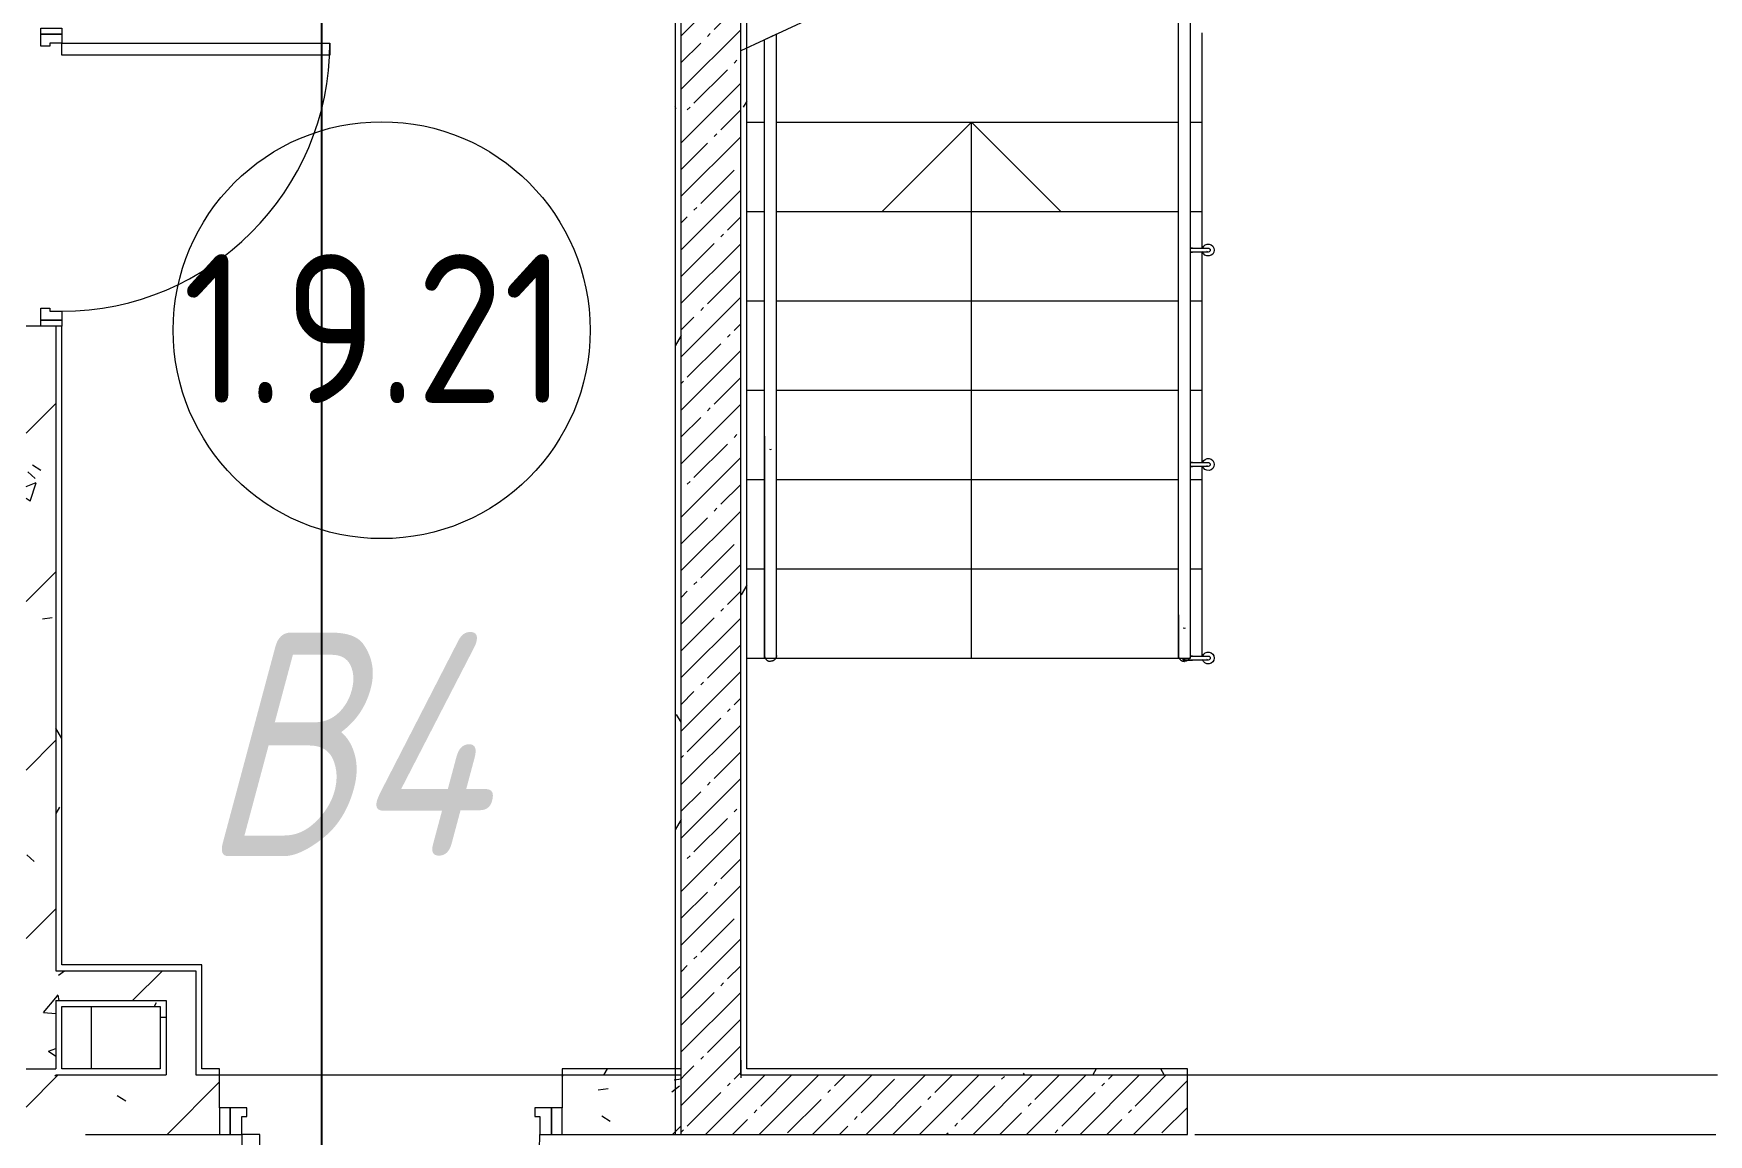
# Model space of a CAD drawing. Header units: millimetres. Extents: x -500089 to 1469082, y -290736 to 166440.
# Drawn here: x 1221979 to 1227604, y -64820 to -61123 of the extents above; entities that cross this region are included whole.
import ezdxf

# ---------------------------------------------------------------- set-up
doc = ezdxf.new("R2010")
doc.units = ezdxf.units.MM
for name, color, linetype, lineweight in [('Двери', 7, 'Continuous', 0), ('Лестницы', 7, 'Continuous', 0), ('Линии', 7, 'Continuous', 0), ('Марки помещений', 7, 'Continuous', 0), ('Ограждение', 7, 'Continuous', 0), ('Перекрытие', 7, 'Continuous', 0), ('Стены наружные', 7, 'Continuous', 0), ('Стены несущие', 7, 'Continuous', 0), ('Стены отделка', 7, 'Continuous', 0), ('Стены штриховка', 7, 'Continuous', 0), ('Стрелки вверх', 7, 'Continuous', 0), ('экспертиза категории', 1, 'Continuous', 0)]:
    doc.layers.add(name, color=color, linetype=linetype, lineweight=lineweight)
doc.styles.add('GOST Common_1', font='', dxfattribs={"width": 0.9, "height": 700})
doc.styles.add('mytext', font='isocpeur.ttf', dxfattribs={"width": 0.8, "oblique": 14.999978})
doc.styles.get('GOST Common_1').set_extended_font_data('GOST Common')
pattern_1 = [(45, (1111853.6, -73570.5), (-282.8427, 282.8427), [])]
pattern_2 = [(50, (1111853.6, -73570.5), (728.7365, -63.7558), [76.2, -838.2]), (355, (1111853.6, -73570.5), (-140.9716, 764.2276), [60.96, -670.56]), (100.451, (1111914.3, -73575.8), (587.77, 700.4668), [64.76, -712.36]), (46.184, (1111853.6, -73367.3), (1084.316, -168.171), [114.3, -1257.3]), (96.636, (1111943.9, -73381.3), (949.61, 989.71), [97.14, -1068.54]), (351.184, (1111853.6, -73367.3), (949.62, 989.701), [91.44, -1005.84]), (21, (1111955.2, -73418.1), (606.458, -409.0606), [76.2, -838.2]), (326, (1111955.2, -73418.1), (247.2083, 736.753), [60.96, -670.56]), (71.451, (1112005.7, -73452.2), (853.6683, 327.6855), [64.76, -712.36]), (37.5, (1111853.59, -73570.5), (12.3547, 338.2201), [33.528, -628.904, 33.528, -647.192, -673.1]), (37.5, (1111853.59, -73570.5), (12.3547, 338.2201), [-1343.152, 33.528, -639.572]), (7.5, (1111853.6, -73570.5), (267.2789, 400.7221), [33.528, -354.584, 33.528, -613.664, -256.54]), (7.5, (1111853.6, -73570.5), (267.2789, 400.7221), [-1035.304, 33.528, -223.012]), (327.5, (1111627.02, -73570.5), (542.3633, -22.91534), [33.528, -220.472, 33.528, -758.952, -1051.56]), (327.5, (1111627.02, -73570.5), (542.3633, -22.91534), [-1046.48, 33.528, -1018.032]), (317.5, (1111525.4, -73570.5), (592.517, 101.7071), [33.528, -296.672, 33.528, -492.76, -746.76]), (317.5, (1111525.4, -73570.5), (592.517, 101.7071), [-856.488, 33.528, -713.232])]
pattern_3 = [(0, (1111853.59, -73570.49), (812.8, 203.2), [67.056, -542.544, 67.056, -542.544, -3251.2]), (0, (1111853.59, -73570.49), (812.8, 203.2), [-1219.2, 67.056, -1152.144, 67.056, -542.544, -1422.4]), (0, (1111853.59, -73570.49), (812.8, 203.2), [-3048, 67.056, -339.344, 67.056, -948.944]), (120, (1112158.39, -73468.89), (-582.37636, 602.30545), [67.056, -542.544, 67.056, -542.544, -3251.2]), (120, (1112158.39, -73468.89), (-582.37636, 602.30545), [-1219.2, 67.056, -1152.144, 67.056, -542.544, -1422.4]), (120, (1112158.39, -73468.89), (-582.37636, 602.30545), [-3048, 67.056, -339.344, 67.056, -948.944]), (240, (1112259.99, -73062.49), (-230.42364, -805.50545), [67.056, -542.544, 67.056, -542.544, -3251.2]), (240, (1112259.99, -73062.49), (-230.42364, -805.50545), [-1219.2, 67.056, -1152.144, 67.056, -542.544, -1422.4]), (240, (1112259.99, -73062.49), (-230.42364, -805.50545), [-3048, 67.056, -339.344, 67.056, -948.944])]
pattern_4 = [(45, (1111853.59, -73570.49), (-89.80256, 89.80256), []), (45, (1111943.39, -73570.49), (-89.80256, 89.80256), [158.75, -31.75, 13.411, -18.339])]

# ---------------------------------------------------------------- blocks, each defined once
blk = doc.blocks.new('ASVP_ДверьСтальная_1 полотно - Наружная 1000х2000h_полотно_ Г Л Белый _925 в чистоте_-4236630-З Этаж 01')
at = {"layer": 'Двери', "lineweight": 18}
for p, q in [((500, 1110), (440, 1110)), ((440, 1110), (440, 110)), ((500, 110), (500, 1110)), ((-540, 110), (-575, 110)), ((-575, 110), (-575, 20)), ((-500, 110), (-540, 110)), ((-540, 110), (-540, 20)), ((-540, 20), (-540, 110)), ((-500, 50), (-500, 110)), ((440, 110), (500, 110)), ((540, 110), (500, 110)), ((500, 110), (500, 50)), ((540, 20), (540, 110)), ((575, 110), (540, 110)), ((540, 110), (540, 20)), ((575, 20), (575, 110)), ((-575, 20), (-540, 20)), ((-540, 20), (-484, 20)), ((-484, 50), (-500, 50)), ((-484, 20), (-484, 50)), ((500, 50), (484, 50)), ((484, 50), (484, 20)), ((484, 20), (540, 20)), ((540, 20), (575, 20))]:
    blk.add_line(p, q, dxfattribs=at)
at = {"layer": 'Двери'}
blk.add_arc((500, 110), 1000, 90, 180, dxfattribs=at)
blk = doc.blocks.new('ASVP_ДверьДеревянная_1 полотно - Входная_внутр_ 900х2000h_полотно_ Г Пр _850 в чистоте_-4213410-З Этаж 01')
at = {"layer": 'Двери', "lineweight": 18}
for p, q in [((-450, 970), (-410, 970)), ((-450, 70), (-450, 970)), ((-410, 970), (-410, 70)), ((-500, 70), (-480, 70)), ((-500, 0), (-500, 70)), ((-480, 70), (-450, 70)), ((-480, 0), (-480, 70)), ((-480, 70), (-480, 0)), ((-410, 70), (-450, 70)), ((-450, 70), (-450, 30)), ((450, 70), (480, 70)), ((450, 30), (450, 70)), ((480, 70), (480, 0)), ((480, 70), (500, 70)), ((480, 0), (480, 70)), ((500, 70), (500, 0)), ((-480, 0), (-500, 0)), ((-440, 0), (-480, 0)), ((-450, 30), (-440, 30)), ((-440, 30), (-440, 0)), ((440, 30), (450, 30)), ((440, 0), (440, 30)), ((480, 0), (440, 0)), ((500, 0), (480, 0))]:
    blk.add_line(p, q, dxfattribs=at)
at = {"layer": 'Двери'}
blk.add_arc((-450, 70), 900, 0, 90, dxfattribs=at)
blk = doc.blocks.new('Тип перил - Перила_Внутренний_-3611621-З Этаж 01')
at = {"layer": 'Ограждение'}
for p, q in [((112580, 11094.7), (112580, 10350)), ((112620, 10350), (112620, 11094.7))]:
    blk.add_line(p, q, dxfattribs=at)
at = {"layer": 'Ограждение', "flags": 128}
blk.add_lwpolyline([(112596.1, 11050.9), (112600, 11050), (112603.9, 11050.9)], dxfattribs=at)
blk = doc.blocks.new('Тип перил - D40-138916-З Этаж 01')
at = {"layer": 'Ограждение', "flags": 128}
for points in [[(37330, 7141.1), (37330.1, 7142.8), (37330.3, 7144.6), (37330.7, 7146.3), (37331.2, 7147.8), (37331.8, 7149.3), (37332.5, 7150.7), (37333.2, 7151.9), (37333.9, 7153), (37334.7, 7153.9), (37335.5, 7154.8), (37336.2, 7155.6), (37337, 7156.2), (37337.7, 7156.8), (37338.4, 7157.3), (37339.1, 7157.8), (37339.7, 7158.2), (37340.3, 7158.6), (37340.9, 7158.9), (37341.5, 7159.2), (37342, 7159.4), (37342.6, 7159.6), (37343.1, 7159.8), (37343.6, 7160), (37344, 7160.1), (37344.5, 7160.3), (37344.9, 7160.4), (37345.4, 7160.5), (37345.8, 7160.6), (37346.2, 7160.7), (37346.6, 7160.8), (37347, 7160.8), (37347.3, 7160.9), (37347.7, 7160.9), (37348.1, 7161), (37348.5, 7161), (37348.8, 7161), (37349.2, 7161), (37349.5, 7161.1), (37349.9, 7161.1), (37350, 7161.1)], [(37370, 7141.1), (37369.9, 7142.8), (37369.7, 7144.6), (37369.3, 7146.3), (37368.8, 7147.8), (37368.2, 7149.3), (37367.5, 7150.7), (37366.8, 7151.9), (37366.1, 7153), (37365.3, 7153.9), (37364.5, 7154.8), (37363.8, 7155.6), (37363, 7156.2), (37362.3, 7156.8), (37361.6, 7157.3), (37360.9, 7157.8), (37360.3, 7158.2), (37359.7, 7158.6), (37359.1, 7158.9), (37358.5, 7159.2), (37358, 7159.4), (37357.4, 7159.6), (37356.9, 7159.8), (37356.4, 7160), (37356, 7160.1), (37355.5, 7160.3), (37355.1, 7160.4), (37354.6, 7160.5), (37354.2, 7160.6), (37353.8, 7160.7), (37353.4, 7160.8), (37353, 7160.8), (37352.7, 7160.9), (37352.3, 7160.9), (37351.9, 7161), (37351.5, 7161), (37351.2, 7161), (37350.8, 7161), (37350.5, 7161.1), (37350.1, 7161.1), (37350, 7161.1)]]:
    blk.add_lwpolyline(points, dxfattribs=at)
blk = doc.blocks.new('Тип перил - Перила_Внутренний_-V400-З Этаж 01')
at = {"layer": 'Ограждение'}
for p, q in [((112620, 12444.6), (112580, 12425.9)), ((112620, 10350), (112620, 12444.6)), ((112580, 10350), (112580, 12425.9)), ((112580, 10350), (112620, 10350))]:
    blk.add_line(p, q, dxfattribs=at)
blk = doc.blocks.new('Ограждение - D40 доп поручень 700_900-V401-З Этаж 01')
at = {"layer": 'Ограждение'}
for p, q in [((-26.7, 6.7), (-80, 6.7)), ((-80, 6.7), (-80, 6.4)), ((-80, 3.3), (-80, 6.7)), ((-80, 0), (-80, 1.7)), ((-18.2, 6.7), (-53.3, 6.7)), ((-18.9, 6.7), (-53.3, 6.7)), ((-60, -6.7), (-26.7, -6.7)), ((-53.3, -6.7), (-20, -6.7)), ((-53.3, -6.7), (-20, -6.7))]:
    blk.add_line(p, q, dxfattribs=at)
at = {"layer": 'Ограждение', "flags": 128}
for points in [[(-86.7, 0), (-86.7, 0.3), (-86.6, 0.5), (-86.6, 0.8), (-86.6, 1.1), (-86.5, 1.3), (-86.5, 1.6), (-86.4, 1.8), (-86.3, 2.1), (-86.2, 2.3), (-86.1, 2.6), (-86, 2.8), (-85.9, 3.1), (-85.8, 3.3), (-85.6, 3.5), (-85.5, 3.8), (-85.3, 4), (-85.2, 4.2), (-85, 4.4), (-84.8, 4.6), (-84.6, 4.8), (-84.4, 5), (-84.2, 5.1), (-84, 5.3), (-83.8, 5.5), (-83.6, 5.6), (-83.4, 5.7), (-83.1, 5.9), (-82.9, 6), (-82.7, 6.1), (-82.4, 6.2), (-82.2, 6.3), (-81.9, 6.4), (-81.7, 6.5), (-81.4, 6.5), (-81.1, 6.6), (-80.9, 6.6), (-80.6, 6.6)], [(-86.7, 0), (-86.7, 0.3), (-86.6, 0.5), (-86.6, 0.8), (-86.6, 1.1), (-86.5, 1.3), (-86.5, 1.6), (-86.4, 1.8), (-86.3, 2.1), (-86.2, 2.3), (-86.1, 2.6), (-86, 2.8), (-85.9, 3.1), (-85.8, 3.3), (-85.6, 3.5), (-85.5, 3.8), (-85.3, 4), (-85.2, 4.2), (-85, 4.4), (-84.8, 4.6), (-84.6, 4.8), (-84.4, 5), (-84.2, 5.1), (-84, 5.3), (-83.8, 5.5), (-83.6, 5.6), (-83.4, 5.7), (-83.1, 5.9), (-82.9, 6), (-82.7, 6.1), (-82.4, 6.2), (-82.2, 6.3), (-81.9, 6.4), (-81.7, 6.5), (-81.4, 6.5), (-81.1, 6.6), (-80.9, 6.6), (-80.6, 6.6)], [(-79.2, 6.7), (-79, 6.7), (-78.6, 6.7), (-78.3, 6.7), (-77.9, 6.7), (-77.5, 6.7), (-77, 6.7), (-76.5, 6.7), (-75.9, 6.7), (-75.3, 6.7), (-74.7, 6.7), (-74.1, 6.7), (-73.4, 6.7), (-72.7, 6.7), (-71.9, 6.7), (-71.1, 6.7), (-70.3, 6.7), (-69.5, 6.7), (-68.6, 6.7), (-67.7, 6.7), (-66.8, 6.7), (-65.9, 6.7), (-65, 6.7), (-64, 6.7), (-63, 6.7), (-62, 6.7), (-61, 6.7), (-60, 6.7), (-58.9, 6.7), (-57.9, 6.7), (-56.8, 6.7), (-55.8, 6.7), (-54.7, 6.7), (-53.6, 6.7), (-53.3, 6.7)], [(-76.5, 6.7), (-75.9, 6.7), (-75.3, 6.7), (-74.7, 6.7), (-74.1, 6.7), (-73.4, 6.7), (-72.7, 6.7), (-71.9, 6.7), (-71.1, 6.7), (-70.3, 6.7), (-69.5, 6.7), (-68.6, 6.7), (-67.7, 6.7), (-66.8, 6.7), (-65.9, 6.7), (-65, 6.7), (-64, 6.7), (-63, 6.7), (-62, 6.7), (-61, 6.7), (-60, 6.7), (-58.9, 6.7), (-57.9, 6.7), (-56.8, 6.7), (-55.8, 6.7), (-54.7, 6.7), (-53.6, 6.7), (-53.3, 6.7)], [(0, 6.7), (0, 6.7), (-0.1, 6.7), (-0.2, 6.7), (-0.3, 6.7), (-0.5, 6.7), (-0.8, 6.7), (-1, 6.7), (-1.4, 6.7), (-1.7, 6.7), (-2.1, 6.7), (-2.5, 6.7), (-3, 6.7), (-3.5, 6.7), (-4.1, 6.7), (-4.7, 6.7), (-5.3, 6.7), (-5.9, 6.7), (-6.6, 6.7), (-7.3, 6.7), (-8.1, 6.7), (-8.9, 6.7), (-9.7, 6.7), (-10.5, 6.7), (-11.4, 6.7), (-12.3, 6.7), (-13.2, 6.7), (-14.1, 6.7), (-15, 6.7), (-16, 6.7), (-17, 6.7), (-18, 6.7), (-19, 6.7), (-20, 6.7), (-21.1, 6.7), (-22.1, 6.7), (-23.2, 6.7), (-24.2, 6.7), (-25.3, 6.7), (-26.4, 6.7), (-26.7, 6.7)], [(-53.3, -6.7), (-54.4, -6.7), (-55.5, -6.7), (-56.5, -6.7), (-57.6, -6.7), (-58.6, -6.7), (-59.7, -6.7)], [(-53.3, -6.7), (-54.4, -6.7), (-55.5, -6.7), (-56.5, -6.7), (-57.6, -6.7), (-58.6, -6.7), (-59.7, -6.7)], [(-26.7, -6.7), (-25.6, -6.7), (-24.5, -6.7), (-23.5, -6.7), (-22.4, -6.7), (-21.4, -6.7), (-20.3, -6.7), (-19.3, -6.7), (-18.3, -6.7), (-17.3, -6.7), (-16.3, -6.7), (-15.3, -6.7), (-14.4, -6.7), (-13.4, -6.7), (-12.5, -6.7), (-11.6, -6.7), (-10.7, -6.7), (-9.9, -6.7), (-9.1, -6.7), (-8.3, -6.7), (-7.5, -6.7), (-6.8, -6.7), (-6.1, -6.7), (-5.5, -6.7), (-4.8, -6.7), (-4.2, -6.7), (-3.7, -6.7), (-3.1, -6.7), (-2.7, -6.7), (-2.2, -6.7), (-1.8, -6.7), (-1.4, -6.7), (-1.1, -6.7), (-0.8, -6.7), (-0.6, -6.7), (-0.4, -6.7), (-0.2, -6.7), (-0.1, -6.7), (0, -6.7), (0, -6.7)]]:
    blk.add_lwpolyline(points, dxfattribs=at)
at = {"layer": 'Ограждение'}
for centre, radius, start, end in [((-80, 0), 6.67, 90, 180), ((-80, 0), 6.67, 75, 180), ((0, 0), 20, 360, 165), ((0, 0), 6.67, 90, 135), ((0, 0), 6.67, 270, 90), ((0, 0), 20, 199.6343, 360)]:
    blk.add_arc(centre, radius, start, end, dxfattribs=at)
blk.add_open_spline([(-18.9, 6.6), (-18.9, 6.5), (-19, 6.4), (-19.1, 6.1), (-19.1, 5.8), (-19.2, 5.8)], degree=3, knots=[0.5555556, 0.5555556, 0.5555556, 0.5555556, 0.5833333, 0.6527778, 0.6666667, 0.6666667, 0.6666667, 0.6666667], dxfattribs=at)
blk = doc.blocks.new('Ограждение - D40 доп поручень 700_900-V388-З Этаж 01')
at = {"layer": 'Ограждение'}
for p, q in [((-26.7, 6.7), (-60, 6.7)), ((-18.2, 6.7), (-53.3, 6.7)), ((-18.9, 6.7), (-53.3, 6.7)), ((-60, -6.7), (-26.7, -6.7)), ((-53.3, -6.7), (-20, -6.7)), ((-53.3, -6.7), (-20, -6.7))]:
    blk.add_line(p, q, dxfattribs=at)
at = {"layer": 'Ограждение', "flags": 128}
for points in [[(-60, 6.7), (-58.9, 6.7), (-57.9, 6.7), (-56.8, 6.7), (-55.8, 6.7), (-54.7, 6.7), (-53.6, 6.7), (-53.3, 6.7)], [(-60, 6.7), (-58.9, 6.7), (-57.9, 6.7), (-56.8, 6.7), (-55.8, 6.7), (-54.7, 6.7), (-53.6, 6.7), (-53.3, 6.7)], [(0, 6.7), (0, 6.7), (-0.1, 6.7), (-0.2, 6.7), (-0.3, 6.7), (-0.5, 6.7), (-0.8, 6.7), (-1, 6.7), (-1.4, 6.7), (-1.7, 6.7), (-2.1, 6.7), (-2.5, 6.7), (-3, 6.7), (-3.5, 6.7), (-4.1, 6.7), (-4.7, 6.7), (-5.3, 6.7), (-5.9, 6.7), (-6.6, 6.7), (-7.3, 6.7), (-8.1, 6.7), (-8.9, 6.7), (-9.7, 6.7), (-10.5, 6.7), (-11.4, 6.7), (-12.3, 6.7), (-13.2, 6.7), (-14.1, 6.7), (-15, 6.7), (-16, 6.7), (-17, 6.7), (-18, 6.7), (-19, 6.7), (-20, 6.7), (-21.1, 6.7), (-22.1, 6.7), (-23.2, 6.7), (-24.2, 6.7), (-25.3, 6.7), (-26.4, 6.7), (-26.7, 6.7)], [(-53.3, -6.7), (-54.4, -6.7), (-55.5, -6.7), (-56.5, -6.7), (-57.6, -6.7), (-58.6, -6.7), (-59.7, -6.7)], [(-53.3, -6.7), (-54.4, -6.7), (-55.5, -6.7), (-56.5, -6.7), (-57.6, -6.7), (-58.6, -6.7), (-59.7, -6.7)], [(-26.7, -6.7), (-25.6, -6.7), (-24.5, -6.7), (-23.5, -6.7), (-22.4, -6.7), (-21.4, -6.7), (-20.3, -6.7), (-19.3, -6.7), (-18.3, -6.7), (-17.3, -6.7), (-16.3, -6.7), (-15.3, -6.7), (-14.4, -6.7), (-13.4, -6.7), (-12.5, -6.7), (-11.6, -6.7), (-10.7, -6.7), (-9.9, -6.7), (-9.1, -6.7), (-8.3, -6.7), (-7.5, -6.7), (-6.8, -6.7), (-6.1, -6.7), (-5.5, -6.7), (-4.8, -6.7), (-4.2, -6.7), (-3.7, -6.7), (-3.1, -6.7), (-2.7, -6.7), (-2.2, -6.7), (-1.8, -6.7), (-1.4, -6.7), (-1.1, -6.7), (-0.8, -6.7), (-0.6, -6.7), (-0.4, -6.7), (-0.2, -6.7), (-0.1, -6.7), (0, -6.7), (0, -6.7)]]:
    blk.add_lwpolyline(points, dxfattribs=at)
at = {"layer": 'Ограждение'}
for radius, start, end in [(20, 360, 165), (6.67, 90, 135), (6.67, 270, 90), (20, 199.6343, 360)]:
    blk.add_arc((0, 0), radius, start, end, dxfattribs=at)
blk.add_open_spline([(-18.9, 6.6), (-18.9, 6.5), (-19, 6.4), (-19.1, 6.1), (-19.1, 5.8), (-19.2, 5.8)], degree=3, knots=[0.5555556, 0.5555556, 0.5555556, 0.5555556, 0.5833333, 0.6527778, 0.6666667, 0.6666667, 0.6666667, 0.6666667], dxfattribs=at)
blk = doc.blocks.new('Ограждение - Ограждение-3612757-З Этаж 01')
at = {"extrusion": (0, 0, -1), "zscale": -1, "rotation": 180}
for name, p in [('Ограждение - D40 доп поручень 700_900-V388-З Этаж 01', (-114070, 11720)), ('Ограждение - D40 доп поручень 700_900-V388-З Этаж 01', (-114070, 11000)), ('Ограждение - D40 доп поручень 700_900-V401-З Этаж 01', (-114070, 10350))]:
    blk.add_blockref(name, p, dxfattribs=at)
blk = doc.blocks.new('Тип верхнего поручня - Верхний поручень_Внутренний_-3612763-З Этаж 01')
at = {"layer": 'Ограждение'}
for p, q in [((113970, 10494.7), (113970, 10350)), ((114010, 10350), (114010, 10494.7))]:
    blk.add_line(p, q, dxfattribs=at)
at = {"layer": 'Ограждение', "flags": 128}
blk.add_lwpolyline([(113986.1, 10450.9), (113990, 10450), (113993.9, 10450.9)], dxfattribs=at)
blk = doc.blocks.new('Тип верхнего поручня - D40-V389-З Этаж 01')
at = {"layer": 'Ограждение', "flags": 128}
for points in [[(39870, 7141.1), (39870.1, 7142.8), (39870.3, 7144.6), (39870.7, 7146.3), (39871.2, 7147.8), (39871.8, 7149.3), (39872.5, 7150.7), (39873.2, 7151.9), (39873.9, 7153), (39874.7, 7153.9), (39875.5, 7154.8), (39876.2, 7155.6), (39877, 7156.2), (39877.7, 7156.8), (39878.4, 7157.3), (39879.1, 7157.8), (39879.7, 7158.2), (39880.3, 7158.6), (39880.9, 7158.9), (39881.5, 7159.2), (39882, 7159.4), (39882.6, 7159.6), (39883.1, 7159.8), (39883.6, 7160), (39884, 7160.1), (39884.5, 7160.3), (39884.9, 7160.4), (39885.4, 7160.5), (39885.8, 7160.6), (39886.2, 7160.7), (39886.6, 7160.8), (39887, 7160.8), (39887.3, 7160.9), (39887.7, 7160.9), (39888.1, 7161), (39888.5, 7161), (39888.8, 7161), (39889.2, 7161), (39889.5, 7161.1), (39889.9, 7161.1), (39890, 7161.1)], [(39910, 7141.1), (39909.9, 7142.8), (39909.7, 7144.6), (39909.3, 7146.3), (39908.8, 7147.8), (39908.2, 7149.3), (39907.5, 7150.7), (39906.8, 7151.9), (39906.1, 7153), (39905.3, 7153.9), (39904.5, 7154.8), (39903.8, 7155.6), (39903, 7156.2), (39902.3, 7156.8), (39901.6, 7157.3), (39900.9, 7157.8), (39900.3, 7158.2), (39899.7, 7158.6), (39899.1, 7158.9), (39898.5, 7159.2), (39898, 7159.4), (39897.4, 7159.6), (39896.9, 7159.8), (39896.4, 7160), (39896, 7160.1), (39895.5, 7160.3), (39895.1, 7160.4), (39894.6, 7160.5), (39894.2, 7160.6), (39893.8, 7160.7), (39893.4, 7160.8), (39893, 7160.8), (39892.7, 7160.9), (39892.3, 7160.9), (39891.9, 7161), (39891.5, 7161), (39891.2, 7161), (39890.8, 7161), (39890.5, 7161.1), (39890.1, 7161.1), (39890, 7161.1)]]:
    blk.add_lwpolyline(points, dxfattribs=at)
blk = doc.blocks.new('Тип верхнего поручня - Верхний поручень_Внутренний_-V402-З Этаж 01')
at = {"layer": 'Ограждение'}
for p, q in [((114010, 13092.7), (113970, 13074.1)), ((113970, 10350), (113970, 13074.1)), ((114010, 10350), (114010, 13092.7)), ((113970, 10350), (114010, 10350))]:
    blk.add_line(p, q, dxfattribs=at)
blk = doc.blocks.new('ASVP_Марка_Помещение_ОдноЗначение - Номер-684784-З Этаж 01')
at = {"layer": 'Марки помещений'}
blk.add_circle((0, 0), 3.5, dxfattribs=at)

msp = doc.modelspace()

# ---------------------------------------------------------------- hatches: boundary and pattern name
at = {"layer": 'Стены штриховка'}
h = msp.add_hatch(dxfattribs=at)
h.set_pattern_fill('FP_174', color=256, style=0, pattern_type=2)
h.set_pattern_definition(pattern_3)
h.paths.add_polyline_path([(1224153.586, -64600.488), (1224153.586, -58010.488), (1224133.586, -58010.488), (1224133.586, -64600.488)], flags=0)
h.paths.add_polyline_path([(1224153.586, -57810.488), (1224153.586, -57120.488), (1224133.586, -57120.488), (1224133.586, -57810.488)], flags=0)
h = msp.add_hatch(dxfattribs=at)
h.set_pattern_fill('FP_35', color=256, style=0, pattern_type=2)
h.set_pattern_definition(pattern_4)
h.paths.add_polyline_path([(1224153.586, -64620.488), (1224353.586, -64620.488), (1224353.586, -57320.488), (1224153.586, -57320.488), (1224153.586, -64600.488)], flags=0)
h = msp.add_hatch(dxfattribs=at)
h.set_pattern_fill('FP_174', color=256, style=0, pattern_type=2)
h.set_pattern_definition(pattern_3)
h.paths.add_polyline_path([(1224373.586, -64600.488), (1224373.586, -57340.488), (1224353.586, -57340.488), (1224353.586, -64600.488)], flags=0)
h = msp.add_hatch(dxfattribs=at)
h.set_pattern_fill('FP_201', color=256, style=0, pattern_type=2)
h.set_pattern_definition(pattern_1)
h.paths.add_polyline_path([(1222053.586, -64600.488), (1222053.586, -62105.488), (1221953.586, -62105.488), (1221953.586, -64600.488), (1221971.186, -64600.488)], flags=0)
h.paths.add_polyline_path([(1222053.586, -61105.488), (1222053.586, -58030.488), (1221953.586, -58030.488), (1221953.586, -61105.488), (1222016.58, -61105.488)], flags=0)
h = msp.add_hatch(dxfattribs=at)
h.set_pattern_fill('FP_31', color=256, style=0, pattern_type=2)
h.set_pattern_definition(pattern_2)
h.paths.add_polyline_path([(1222053.586, -64600.488), (1222053.586, -62105.488), (1221953.586, -62105.488), (1221953.586, -64600.488), (1221971.186, -64600.488)], flags=0)
h.paths.add_polyline_path([(1222053.586, -61105.488), (1222053.586, -58030.488), (1221953.586, -58030.488), (1221953.586, -61105.488), (1222016.58, -61105.488)], flags=0)
h = msp.add_hatch(dxfattribs=at)
h.set_pattern_fill('FP_174', color=256, style=0, pattern_type=2)
h.set_pattern_definition(pattern_3)
h.paths.add_polyline_path([(1222053.586, -64600.488), (1222073.586, -64600.488), (1222073.586, -64370.488), (1222053.586, -64371.2), (1222053.586, -64506.852)], flags=0)
h.paths.add_polyline_path([(1222073.586, -64270.488), (1222073.586, -62105.488), (1222053.586, -62105.488), (1222053.586, -64270.488)], flags=0)
h.paths.add_polyline_path([(1222073.586, -61105.488), (1222073.586, -58030.488), (1222053.586, -58030.488), (1222053.586, -61105.488)], flags=0)
h = msp.add_hatch(dxfattribs=at)
h.set_pattern_fill('FP_201', color=256, style=0, pattern_type=2)
h.set_pattern_definition(pattern_1)
h.paths.add_polyline_path([(1222053.586, -64370.488), (1222423.586, -64370.488), (1222423.586, -64270.488), (1222053.586, -64270.488), (1222053.586, -64361.235)], flags=0)
h = msp.add_hatch(dxfattribs=at)
h.set_pattern_fill('FP_31', color=256, style=0, pattern_type=2)
h.set_pattern_definition(pattern_2)
h.paths.add_polyline_path([(1222053.586, -64370.488), (1222423.586, -64370.488), (1222423.586, -64270.488), (1222053.586, -64270.488), (1222053.586, -64361.235)], flags=0)
h = msp.add_hatch(dxfattribs=at)
h.set_pattern_fill('FP_174', color=256, style=0, pattern_type=2)
h.set_pattern_definition(pattern_3)
h.paths.add_polyline_path([(1222153.586, -64390.488), (1222403.586, -64390.067), (1222402.195, -64370.488), (1222073.586, -64371.081), (1222073.586, -64390.488)], flags=0)
h = msp.add_hatch(dxfattribs=at)
h.set_pattern_fill('FP_174', color=256, style=0, pattern_type=2)
h.set_pattern_definition(pattern_3)
h.paths.add_polyline_path([(1222403.586, -64600.488), (1222423.586, -64600.488), (1222423.586, -64370.488), (1222403.586, -64370.488), (1222403.586, -64401.059)], flags=0)
h = msp.add_hatch(dxfattribs=at)
h.set_pattern_fill('FP_201', color=256, style=0, pattern_type=2)
h.set_pattern_definition(pattern_1)
h.paths.add_polyline_path([(1222153.586, -73770.488), (1222153.586, -68570.488), (1221953.586, -68570.488), (1221953.586, -73770.488), (1222153.007, -73770.488)], flags=0)
h.paths.add_polyline_path([(1222063.586, -67420.488), (1222153.586, -67420.488), (1222153.586, -66220.488), (1221953.586, -66220.488), (1221953.586, -67420.488), (1222037.385, -67420.488)], flags=0)
h.paths.add_polyline_path([(1221953.586, -65220.488), (1222153.586, -65220.488), (1222153.586, -64620.488), (1221953.586, -64620.488), (1221953.586, -65028.749)], flags=0)
h = msp.add_hatch(dxfattribs=at)
h.set_pattern_fill('FP_31', color=256, style=0, pattern_type=2)
h.set_pattern_definition(pattern_2)
h.paths.add_polyline_path([(1222153.586, -73770.488), (1222153.586, -68570.488), (1221953.586, -68570.488), (1221953.586, -73770.488), (1222153.007, -73770.488)], flags=0)
h.paths.add_polyline_path([(1222063.586, -67420.488), (1222153.586, -67420.488), (1222153.586, -66220.488), (1221953.586, -66220.488), (1221953.586, -67420.488), (1222037.385, -67420.488)], flags=0)
h.paths.add_polyline_path([(1221953.586, -65220.488), (1222153.586, -65220.488), (1222153.586, -64620.488), (1221953.586, -64620.488), (1221953.586, -65028.749)], flags=0)
h = msp.add_hatch(dxfattribs=at)
h.set_pattern_fill('FP_174', color=256, style=0, pattern_type=2)
h.set_pattern_definition(pattern_3)
h.paths.add_polyline_path([(1222303.586, -64620.488), (1222423.586, -64620.488), (1222423.586, -64600.488), (1222053.586, -64600.488), (1222053.586, -64620.488), (1222173.586, -64620.488)], flags=0)
h.paths.add_polyline_path([(1224153.586, -64620.488), (1224153.586, -64600.488), (1223753.586, -64600.488), (1223753.586, -64620.488), (1224133.586, -64620.488)], flags=0)
h.paths.add_polyline_path([(1222543.586, -64620.488), (1222603.586, -64620.488), (1222603.586, -64600.488), (1222523.586, -64600.488), (1222523.586, -64620.488)], flags=0)
h = msp.add_hatch(dxfattribs=at)
h.set_pattern_fill('FP_201', color=256, style=0, pattern_type=2)
h.set_pattern_definition(pattern_1)
h.paths.add_polyline_path([(1222423.586, -64820.488), (1222603.586, -64820.488), (1222603.586, -64620.488), (1222153.586, -64620.488), (1222153.586, -64820.488), (1222402.195, -64820.488)], flags=0)
h.paths.add_polyline_path([(1224153.586, -64820.488), (1224153.586, -64620.488), (1223753.586, -64620.488), (1223753.586, -64820.488)], flags=0)
h = msp.add_hatch(dxfattribs=at)
h.set_pattern_fill('FP_31', color=256, style=0, pattern_type=2)
h.set_pattern_definition(pattern_2)
h.paths.add_polyline_path([(1222423.586, -64820.488), (1222603.586, -64820.488), (1222603.586, -64620.488), (1222153.586, -64620.488), (1222153.586, -64820.488), (1222402.195, -64820.488)], flags=0)
h.paths.add_polyline_path([(1224153.586, -64820.488), (1224153.586, -64620.488), (1223753.586, -64620.488), (1223753.586, -64820.488)], flags=0)
h = msp.add_hatch(dxfattribs=at)
h.set_pattern_fill('FP_35', color=256, style=0, pattern_type=2)
h.set_pattern_definition(pattern_4)
h.paths.add_polyline_path([(1224353.586, -64820.488), (1225853.586, -64820.488), (1225853.586, -64620.488), (1224153.586, -64620.488), (1224153.586, -64820.488)], flags=0)
h = msp.add_hatch(dxfattribs=at)
h.set_pattern_fill('FP_174', color=256, style=0, pattern_type=2)
h.set_pattern_definition(pattern_3)
h.paths.add_polyline_path([(1225738.117, -64620.488), (1225853.586, -64620.488), (1225853.586, -64600.488), (1224353.586, -64600.488), (1224353.586, -64620.488), (1224373.586, -64620.488)], flags=0)

# ---------------------------------------------------------------- linework, layer by layer
at = {"color": 4}
msp.add_lwpolyline([(1209139.389, -53813.488), (1222945.389, -53813.488), (1222945.389, -69799.488), (1209139.389, -69799.488)], close=True, dxfattribs=at)
at = {"layer": 'Лестницы'}
for p, q in [((1224902.009, -60926.142), (1224353.586, -61181.876)), ((1225903.586, -61420.488), (1225903.586, -61120.488)), ((1224373.586, -61420.488), (1224433.586, -61420.488)), ((1224373.586, -61420.488), (1224433.586, -61420.488)), ((1224473.586, -61420.488), (1225823.586, -61420.488)), ((1224473.586, -61420.488), (1225823.586, -61420.488)), ((1225863.586, -61420.488), (1225903.586, -61420.488)), ((1225863.586, -61420.488), (1225903.586, -61420.488)), ((1225903.586, -61720.488), (1225903.586, -61420.488)), ((1224373.586, -61720.488), (1224433.586, -61720.488)), ((1224373.586, -61720.488), (1224433.586, -61720.488)), ((1224473.586, -61720.488), (1225823.586, -61720.488)), ((1224473.586, -61720.488), (1225823.586, -61720.488)), ((1225863.586, -61720.488), (1225903.586, -61720.488)), ((1225863.586, -61720.488), (1225903.586, -61720.488)), ((1225903.586, -61843.821), (1225903.586, -61720.488)), ((1225903.586, -62020.488), (1225903.586, -61857.048)), ((1224373.586, -62020.488), (1224433.586, -62020.488)), ((1224373.586, -62020.488), (1224433.586, -62020.488)), ((1224473.586, -62020.488), (1225823.586, -62020.488)), ((1224473.586, -62020.488), (1225823.586, -62020.488)), ((1225863.586, -62020.488), (1225903.586, -62020.488)), ((1225863.586, -62020.488), (1225903.586, -62020.488)), ((1225903.586, -62320.488), (1225903.586, -62020.488)), ((1224373.586, -62320.488), (1224433.586, -62320.488)), ((1224373.586, -62320.488), (1224433.586, -62320.488)), ((1224473.586, -62320.488), (1225823.586, -62320.488)), ((1224473.586, -62320.488), (1225823.586, -62320.488)), ((1225863.586, -62320.488), (1225903.586, -62320.488)), ((1225863.586, -62320.488), (1225903.586, -62320.488)), ((1225903.586, -62563.821), (1225903.586, -62320.488)), ((1225903.586, -62620.488), (1225903.586, -62577.048)), ((1224373.586, -62620.488), (1224433.586, -62620.488)), ((1224373.586, -62620.488), (1224433.586, -62620.488)), ((1224473.586, -62620.488), (1225823.586, -62620.488)), ((1224473.586, -62620.488), (1225823.586, -62620.488)), ((1225863.586, -62620.488), (1225903.586, -62620.488)), ((1225863.586, -62620.488), (1225903.586, -62620.488)), ((1225903.586, -62920.488), (1225903.586, -62620.488)), ((1224373.586, -62920.488), (1224433.586, -62920.488)), ((1224373.586, -62920.488), (1224433.586, -62920.488)), ((1224473.586, -62920.488), (1225823.586, -62920.488)), ((1224473.586, -62920.488), (1225823.586, -62920.488)), ((1225863.586, -62920.488), (1225903.586, -62920.488)), ((1225863.586, -62920.488), (1225903.586, -62920.488)), ((1225903.586, -63213.821), (1225903.586, -62920.488)), ((1224373.586, -63220.488), (1224433.586, -63220.488)), ((1224373.586, -63220.488), (1224433.586, -63220.488)), ((1224473.586, -63220.488), (1225823.586, -63220.488)), ((1224473.586, -63220.488), (1225823.586, -63220.488))]:
    msp.add_line(p, q, dxfattribs=at)
at = {"layer": 'Линии'}
msp.add_line((1224353.586, -64570.488), (1224353.586, -64630.488), dxfattribs=at)
at = {"layer": 'Перекрытие'}
for p, q in [((1222173.586, -64600.488), (1222173.586, -64390.488)), ((1222603.586, -64620.488), (1223753.586, -64620.488)), ((1225853.586, -64620.488), (1227633.586, -64620.488))]:
    msp.add_line(p, q, dxfattribs=at)
at = {"layer": 'Стены наружные'}
msp.add_line((1225878.586, -64820.488), (1227628.586, -64820.488), dxfattribs=at)
at = {"layer": 'Стены несущие'}
for p, q in [((1224353.586, -64600.488), (1224353.586, -57320.488)), ((1224153.586, -64820.488), (1224153.586, -58010.488)), ((1222003.586, -62105.488), (1221953.586, -62105.488)), ((1222053.586, -62105.488), (1222053.586, -64270.488)), ((1222053.586, -64270.488), (1222523.586, -64270.488)), ((1222523.586, -64270.488), (1222523.586, -64620.488)), ((1222053.586, -64370.488), (1222053.586, -64600.488)), ((1222053.586, -64370.488), (1222423.586, -64370.488)), ((1222423.586, -64370.488), (1222423.586, -64620.488)), ((1221953.586, -64600.488), (1222053.586, -64600.488)), ((1222053.586, -64620.488), (1222423.586, -64620.488)), ((1222523.586, -64620.488), (1222603.586, -64620.488)), ((1222603.586, -64730.488), (1222603.586, -64620.488)), ((1223753.586, -64620.488), (1223753.586, -64730.488)), ((1223753.586, -64620.488), (1224153.586, -64620.488)), ((1225853.586, -64600.488), (1224373.586, -64600.488)), ((1225853.586, -64820.488), (1225853.586, -64600.488)), ((1222153.586, -64820.488), (1222603.586, -64820.488)), ((1223753.586, -64820.488), (1225853.586, -64820.488))]:
    msp.add_line(p, q, dxfattribs=at)
at = {"layer": 'Стены отделка'}
for p, q in [((1224373.586, -64600.488), (1224373.586, -57340.488)), ((1224133.586, -58030.488), (1224133.586, -64820.488)), ((1222073.586, -64250.488), (1222073.586, -62105.488)), ((1222543.586, -64250.488), (1222073.586, -64250.488)), ((1222543.586, -64600.488), (1222543.586, -64250.488)), ((1222073.586, -64600.488), (1222073.586, -64390.488)), ((1222073.586, -64390.488), (1222403.586, -64390.488)), ((1222403.586, -64390.488), (1222403.586, -64600.488)), ((1222403.586, -64600.488), (1222073.586, -64600.488)), ((1222603.586, -64600.488), (1222543.586, -64600.488)), ((1222603.586, -64620.488), (1222603.586, -64600.488)), ((1224153.586, -64600.488), (1223753.586, -64600.488)), ((1223753.586, -64600.488), (1223753.586, -64620.488))]:
    msp.add_line(p, q, dxfattribs=at)
at = {"layer": 'Стены штриховка'}
for q in [(1224353.586, -64600.488), (1225853.586, -64620.488)]:
    msp.add_line((1224353.586, -64620.488), q, dxfattribs=at)
at = {"layer": 'Стрелки вверх'}
for p, q in [((1225128.586, -61420.488), (1224828.586, -61720.488)), ((1225128.586, -61720.488), (1225128.586, -61420.488)), ((1225128.586, -61420.488), (1225428.586, -61720.488)), ((1225128.586, -62020.488), (1225128.586, -61720.488)), ((1225128.586, -62320.488), (1225128.586, -62020.488)), ((1225128.586, -62620.488), (1225128.586, -62320.488)), ((1225128.586, -62920.488), (1225128.586, -62620.488)), ((1225128.586, -63220.488), (1225128.586, -62920.488))]:
    msp.add_line(p, q, dxfattribs=at)

# ---------------------------------------------------------------- block references
at = {"layer": 'Двери'}
for name, p, rotation in [('ASVP_ДверьДеревянная_1 полотно - Входная_внутр_ 900х2000h_полотно_ Г Пр _850 в чистоте_-4213410-З Этаж 01', (1222003.586, -61605.488), 269.9999999999999), ('ASVP_ДверьСтальная_1 полотно - Наружная 1000х2000h_полотно_ Г Л Белый _925 в чистоте_-4236630-З Этаж 01', (1223178.586, -64710.488), 180)]:
    msp.add_blockref(name, p, dxfattribs=dict(at, rotation=rotation))
at = {"layer": 'Марки помещений', "xscale": 199.9999999999999, "yscale": 199.9999999999999, "zscale": 199.9999999999999}
msp.add_blockref('ASVP_Марка_Помещение_ОдноЗначение - Номер-684784-З Этаж 01', (1223147.905, -62119.586), dxfattribs=at)
at = {"layer": 'Ограждение'}
for name in ['Тип верхнего поручня - Верхний поручень_Внутренний_-V402-З Этаж 01', 'Тип перил - Перила_Внутренний_-V400-З Этаж 01', 'Ограждение - Ограждение-3612757-З Этаж 01', 'Тип перил - Перила_Внутренний_-3611621-З Этаж 01', 'Тип верхнего поручня - Верхний поручень_Внутренний_-3612763-З Этаж 01']:
    msp.add_blockref(name, (1111853.585, -73570.488), dxfattribs=at)
at = {"layer": 'Ограждение', "rotation": 180}
for name, p in [('Тип перил - D40-138916-З Этаж 01', (1261803.586, -56070.488)), ('Тип верхнего поручня - D40-V389-З Этаж 01', (1265733.586, -56070.488))]:
    msp.add_blockref(name, p, dxfattribs=at)

# ---------------------------------------------------------------- texts
at = {"layer": 'Марки помещений', "insert": (1222479.19, -61864.136), "char_height": 500, "width": 1645.06275, "attachment_point": 1, "style": 'GOST Common_1'}
msp.add_mtext('1.9.21', dxfattribs=at)
at = {"layer": 'экспертиза категории', "lineweight": 50, "insert": (1222537.21, -63135.515), "char_height": 750, "attachment_point": 1, "style": 'mytext'}
msp.add_mtext_dynamic_manual_height_columns('В4', width=2459.42723, gutter_width=17359.771, heights=[0], dxfattribs=at)

doc.saveas('drawing.dxf')
